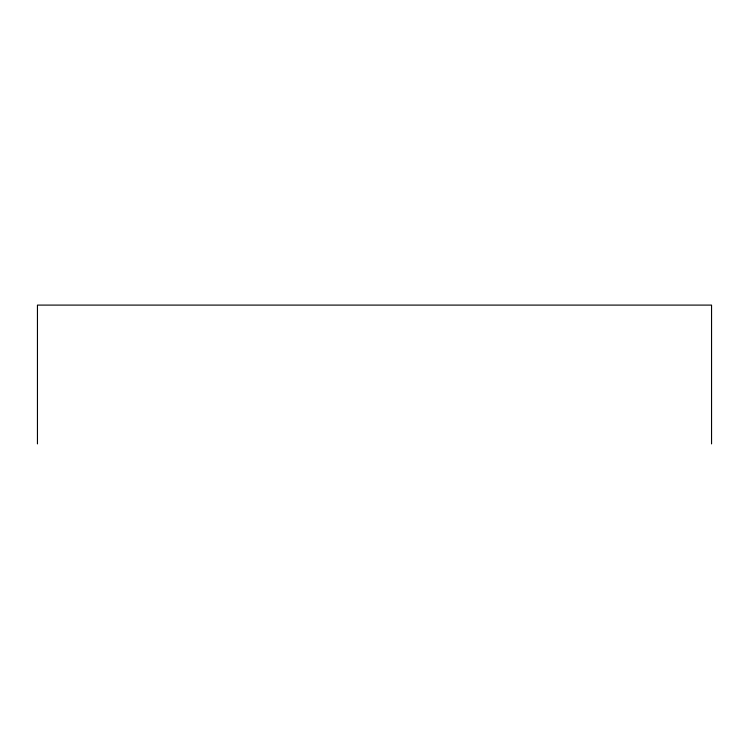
<?xml version="1.0" encoding="UTF-8"?>
<svg xmlns="http://www.w3.org/2000/svg" width="749" height="749" viewBox="0 0 749 749"><rect width="100%" height="100%" fill="white"/><g stroke="black" fill="none" stroke-linecap="round" stroke-linejoin="round"><path stroke-width="1.12" d="M711.55 443.904L711.55 305.096L37.45 305.096L37.45 443.904"/></g></svg>
